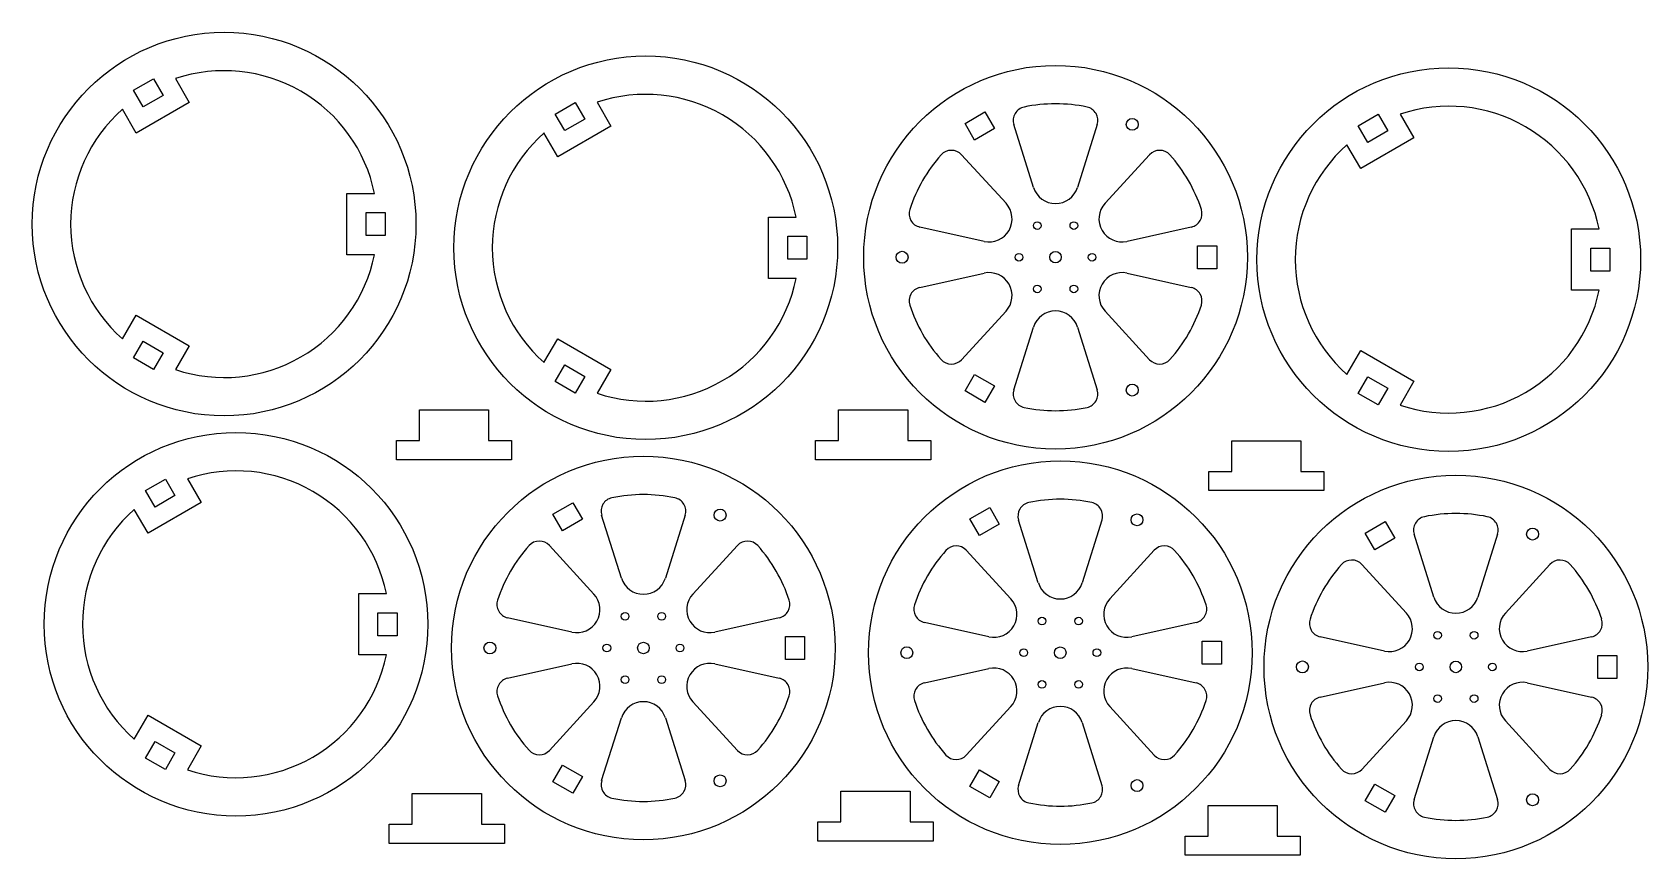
# Model space of a CAD drawing. Header units: inches. Extents: x 3 to 424, y 77 to 293.
import ezdxf

# ---------------------------------------------------------------- set-up
doc = ezdxf.new("R2010")
doc.units = ezdxf.units.IN
for name, color, linetype in [('PARTE_2', 7, 'Continuous'), ('PARTE_3', 7, 'Continuous'), ('PARTE_4', 7, 'Continuous'), ('Predeterminado', 7, 'Continuous')]:
    doc.layers.add(name, color=color, linetype=linetype)

# ---------------------------------------------------------------- blocks, each defined once
blk = doc.blocks.new('SE')
at = {"layer": 'PARTE_4', "color": 7, "linetype": 'Continuous', "ltscale": 25.4}
for p, q in [((29.01, 277.8), (34.2, 280.8)), ((34.2, 280.8), (36.7, 276.47)), ((39.94, 280.86), (43.53, 274.64)), ((31.51, 273.47), (29.01, 277.8)), ((43.53, 274.64), (29.68, 266.64)), ((36.7, 276.47), (31.51, 273.47)), ((29.68, 266.64), (26.08, 272.86)), ((84.6, 250.92), (91.8, 250.92)), ((84.6, 234.92), (84.6, 250.92)), ((89.6, 245.92), (94.6, 245.92)), ((89.6, 239.92), (89.6, 245.92)), ((94.6, 245.92), (94.6, 239.92)), ((94.6, 239.92), (89.6, 239.92)), ((91.8, 234.92), (84.6, 234.92)), ((26.08, 212.98), (29.68, 219.21)), ((29.68, 219.21), (43.53, 211.21)), ((29.01, 208.05), (31.51, 212.38)), ((31.51, 212.38), (36.7, 209.38)), ((43.53, 211.21), (39.94, 204.98)), ((34.2, 205.05), (29.01, 208.05)), ((36.7, 209.38), (34.2, 205.05))]:
    blk.add_line(p, q, dxfattribs=at)
blk.add_circle((52.6, 242.92), 50, dxfattribs=at)
for start, end in [(11.537, 108.463), (131.537, 228.463), (251.537, 348.463)]:
    blk.add_arc((52.6, 242.92), 40, start, end, dxfattribs=at)
blk = doc.blocks.new('SE1')
at = {"layer": 'PARTE_4', "color": 7, "linetype": 'Continuous', "ltscale": 25.4}
for p, q in [((32.09, 173.46), (37.29, 176.46)), ((34.59, 169.13), (32.09, 173.46)), ((37.29, 176.46), (39.79, 172.13)), ((43.02, 176.53), (46.62, 170.3)), ((32.76, 162.3), (29.17, 168.53)), ((46.62, 170.3), (32.76, 162.3)), ((39.79, 172.13), (34.59, 169.13)), ((87.69, 146.59), (94.88, 146.59)), ((87.69, 130.59), (87.69, 146.59)), ((92.69, 141.59), (97.69, 141.59)), ((92.69, 135.59), (92.69, 141.59)), ((97.69, 141.59), (97.69, 135.59)), ((97.69, 135.59), (92.69, 135.59)), ((94.88, 130.59), (87.69, 130.59)), ((29.17, 108.65), (32.76, 114.87)), ((32.76, 114.87), (46.62, 106.87)), ((32.09, 103.71), (34.59, 108.04)), ((34.59, 108.04), (39.79, 105.04)), ((46.62, 106.87), (43.02, 100.65)), ((37.29, 100.71), (32.09, 103.71)), ((39.79, 105.04), (37.29, 100.71))]:
    blk.add_line(p, q, dxfattribs=at)
blk.add_circle((55.69, 138.59), 50, dxfattribs=at)
for start, end in [(11.537, 108.463), (131.537, 228.463), (251.537, 348.463)]:
    blk.add_arc((55.69, 138.59), 40, start, end, dxfattribs=at)
blk = doc.blocks.new('SE2')
at = {"layer": 'PARTE_4', "color": 7, "linetype": 'Continuous', "ltscale": 25.4}
for p, q in [((138.9, 271.62), (144.1, 274.62)), ((144.1, 274.62), (146.6, 270.29)), ((149.83, 274.69), (153.43, 268.46)), ((141.4, 267.29), (138.9, 271.62)), ((146.6, 270.29), (141.4, 267.29)), ((139.57, 260.46), (135.97, 266.69)), ((153.43, 268.46), (139.57, 260.46)), ((194.5, 244.75), (201.69, 244.75)), ((194.5, 228.75), (194.5, 244.75)), ((199.5, 239.75), (204.5, 239.75)), ((199.5, 233.75), (199.5, 239.75)), ((204.5, 239.75), (204.5, 233.75)), ((204.5, 233.75), (199.5, 233.75)), ((201.69, 228.75), (194.5, 228.75)), ((135.97, 206.81), (139.57, 213.04)), ((139.57, 213.04), (153.43, 205.04)), ((138.9, 201.88), (141.4, 206.21)), ((141.4, 206.21), (146.6, 203.21)), ((146.6, 203.21), (144.1, 198.88)), ((153.43, 205.04), (149.83, 198.81)), ((144.1, 198.88), (138.9, 201.88))]:
    blk.add_line(p, q, dxfattribs=at)
blk.add_circle((162.5, 236.75), 50, dxfattribs=at)
for start, end in [(11.537, 108.463), (131.537, 228.463), (251.537, 348.463)]:
    blk.add_arc((162.5, 236.75), 40, start, end, dxfattribs=at)
blk = doc.blocks.new('SE3')
at = {"layer": 'PARTE_3', "color": 7, "linetype": 'Continuous', "ltscale": 25.4}
for p, q in [((103.49, 194.48), (121.49, 194.48)), ((103.49, 186.48), (103.49, 194.48)), ((121.49, 194.48), (121.49, 186.48)), ((97.49, 181.48), (97.49, 186.48)), ((97.49, 186.48), (103.49, 186.48)), ((121.49, 186.48), (127.49, 186.48)), ((127.49, 186.48), (127.49, 181.48)), ((127.49, 181.48), (97.49, 181.48))]:
    blk.add_line(p, q, dxfattribs=at)
blk = doc.blocks.new('SE4')
at = {"layer": 'PARTE_3', "color": 7, "linetype": 'Continuous', "ltscale": 25.4}
for p, q in [((212.77, 194.48), (230.77, 194.48)), ((212.77, 186.48), (212.77, 194.48)), ((230.77, 194.48), (230.77, 186.48)), ((206.77, 181.48), (206.77, 186.48)), ((206.77, 186.48), (212.77, 186.48)), ((230.77, 186.48), (236.77, 186.48)), ((236.77, 186.48), (236.77, 181.48)), ((236.77, 181.48), (206.77, 181.48))]:
    blk.add_line(p, q, dxfattribs=at)
blk = doc.blocks.new('SE5')
at = {"layer": 'PARTE_3', "color": 7, "linetype": 'Continuous', "ltscale": 25.4}
for p, q in [((101.64, 94.46), (119.64, 94.46)), ((101.64, 86.46), (101.64, 94.46)), ((119.64, 94.46), (119.64, 86.46)), ((95.64, 81.46), (95.64, 86.46)), ((95.64, 86.46), (101.64, 86.46)), ((119.64, 86.46), (125.64, 86.46)), ((125.64, 86.46), (125.64, 81.46)), ((125.64, 81.46), (95.64, 81.46))]:
    blk.add_line(p, q, dxfattribs=at)
blk = doc.blocks.new('SE6')
at = {"layer": 'PARTE_2', "color": 7, "linetype": 'Continuous', "ltscale": 25.4}
for p, q in [((245.71, 269.15), (250.9, 272.15)), ((250.9, 272.15), (253.4, 267.82)), ((248.21, 264.82), (245.71, 269.15)), ((253.4, 267.82), (248.21, 264.82)), ((263.58, 252.48), (258.43, 268.86)), ((280.18, 268.86), (275.03, 252.48)), ((244.79, 260.99), (256.4, 248.34)), ((282.2, 248.34), (293.82, 260.99)), ((250.68, 238.42), (233.91, 242.15)), ((304.69, 242.15), (287.93, 238.42)), ((306.3, 231.28), (306.3, 237.28)), ((306.3, 237.28), (311.3, 237.28)), ((311.3, 237.28), (311.3, 231.28)), ((233.91, 226.41), (250.68, 230.14)), ((287.93, 230.14), (304.69, 226.41)), ((311.3, 231.28), (306.3, 231.28)), ((256.4, 220.22), (244.79, 207.57)), ((293.82, 207.57), (282.2, 220.22)), ((258.43, 199.7), (263.58, 216.08)), ((275.03, 216.08), (280.18, 199.7)), ((245.71, 199.41), (248.21, 203.74)), ((248.21, 203.74), (253.4, 200.74)), ((250.9, 196.41), (245.71, 199.41)), ((253.4, 200.74), (250.9, 196.41))]:
    blk.add_line(p, q, dxfattribs=at)
for centre, radius in [((269.3, 234.28), 50), ((289.3, 268.92), 1.55), ((264.54, 242.53), 1), ((274.07, 242.53), 1), ((229.3, 234.28), 1.55), ((259.77, 234.28), 1), ((269.3, 234.28), 1.5), ((278.83, 234.28), 1), ((264.54, 226.03), 1), ((274.07, 226.03), 1), ((289.3, 199.64), 1.55)]:
    blk.add_circle(centre, radius, dxfattribs=at)
for centre, radius, start, end in [((269.3, 234.28), 40, 78.1671, 101.8329), ((261.83, 269.94), 3.57, 101.8329, 197.4576), ((276.77, 269.94), 3.57, 342.5424, 78.1671), ((242.16, 258.58), 3.57, 42.5424, 138.1671), ((296.45, 258.58), 3.57, 41.8329, 137.4576), ((269.3, 234.28), 40, 138.1671, 161.8329), ((269.3, 234.28), 40, 18.1671, 41.8329), ((269.3, 254.28), 6, 197.4576, 342.5424), ((234.69, 245.64), 3.57, 161.8329, 257.4576), ((251.98, 244.28), 6, 257.4576, 42.5424), ((286.62, 244.28), 6, 137.4576, 282.5424), ((303.92, 245.64), 3.57, 282.5424, 18.1671), ((251.98, 224.28), 6, 317.4576, 102.5424), ((286.62, 224.28), 6, 77.4576, 222.5424), ((234.69, 222.92), 3.57, 102.5424, 198.1671), ((303.92, 222.92), 3.57, 341.8329, 77.4576), ((269.3, 234.28), 40, 198.1671, 221.8329), ((269.3, 214.28), 6, 17.4576, 162.5424), ((269.3, 234.28), 40, 318.1671, 341.8329), ((242.16, 209.98), 3.57, 221.8329, 317.4576), ((296.45, 209.98), 3.57, 222.5424, 318.1671), ((261.83, 198.62), 3.57, 162.5424, 258.1671), ((276.77, 198.62), 3.57, 281.8329, 17.4576), ((269.3, 234.28), 40, 258.1671, 281.8329)]:
    blk.add_arc(centre, radius, start, end, dxfattribs=at)
blk = doc.blocks.new('SE7')
at = {"layer": 'PARTE_2', "color": 7, "linetype": 'Continuous', "ltscale": 25.4}
for p, q in [((138.28, 167.29), (143.48, 170.29)), ((143.48, 170.29), (145.98, 165.96)), ((140.78, 162.96), (138.28, 167.29)), ((145.98, 165.96), (140.78, 162.96)), ((156.16, 150.61), (151, 167)), ((172.76, 167), (167.6, 150.61)), ((137.37, 159.12), (148.98, 146.47)), ((174.78, 146.47), (186.39, 159.12)), ((143.26, 136.56), (126.49, 140.29)), ((197.27, 140.29), (180.5, 136.56)), ((198.88, 129.41), (198.88, 135.41)), ((198.88, 135.41), (203.88, 135.41)), ((203.88, 135.41), (203.88, 129.41)), ((126.49, 124.54), (143.26, 128.27)), ((180.5, 128.27), (197.27, 124.54)), ((203.88, 129.41), (198.88, 129.41)), ((148.98, 118.36), (137.37, 105.7)), ((186.39, 105.7), (174.78, 118.36)), ((151, 97.83), (156.16, 114.21)), ((167.6, 114.21), (172.76, 97.83)), ((138.28, 97.54), (140.78, 101.87)), ((140.78, 101.87), (145.98, 98.87)), ((143.48, 94.54), (138.28, 97.54)), ((145.98, 98.87), (143.48, 94.54))]:
    blk.add_line(p, q, dxfattribs=at)
for centre, radius in [((161.88, 132.41), 50), ((181.88, 167.05), 1.55), ((157.11, 140.67), 1), ((166.64, 140.67), 1), ((121.88, 132.41), 1.55), ((152.35, 132.41), 1), ((161.88, 132.41), 1.5), ((171.41, 132.41), 1), ((157.11, 124.16), 1), ((166.64, 124.16), 1), ((181.88, 97.77), 1.55)]:
    blk.add_circle(centre, radius, dxfattribs=at)
for centre, radius, start, end in [((154.41, 168.07), 3.57, 101.8329, 197.4576), ((161.88, 132.41), 40, 78.1671, 101.8329), ((169.35, 168.07), 3.57, 342.5424, 78.1671), ((134.74, 156.71), 3.57, 42.5424, 138.1671), ((189.02, 156.71), 3.57, 41.8329, 137.4576), ((161.88, 132.41), 40, 138.1671, 161.8329), ((161.88, 132.41), 40, 18.1671, 41.8329), ((161.88, 152.41), 6, 197.4576, 342.5424), ((127.27, 143.77), 3.57, 161.8329, 257.4576), ((144.56, 142.41), 6, 257.4576, 42.5424), ((179.2, 142.41), 6, 137.4576, 282.5424), ((196.49, 143.77), 3.57, 282.5424, 18.1671), ((144.56, 122.41), 6, 317.4576, 102.5424), ((179.2, 122.41), 6, 77.4576, 222.5424), ((127.27, 121.05), 3.57, 102.5424, 198.1671), ((196.49, 121.05), 3.57, 341.8329, 77.4576), ((161.88, 132.41), 40, 198.1671, 221.8329), ((161.88, 112.41), 6, 17.4576, 162.5424), ((161.88, 132.41), 40, 318.1671, 341.8329), ((134.74, 108.12), 3.57, 221.8329, 317.4576), ((189.02, 108.12), 3.57, 222.5424, 318.1671), ((154.41, 96.76), 3.57, 162.5424, 258.1671), ((169.35, 96.76), 3.57, 281.8329, 17.4576), ((161.88, 132.41), 40, 258.1671, 281.8329)]:
    blk.add_arc(centre, radius, start, end, dxfattribs=at)
blk = doc.blocks.new('SE8')
at = {"layer": 'PARTE_3', "color": 7, "linetype": 'Continuous', "ltscale": 25.4}
for p, q in [((213.38, 95.08), (231.38, 95.08)), ((213.38, 87.08), (213.38, 95.08)), ((231.38, 95.08), (231.38, 87.08)), ((207.38, 82.08), (207.38, 87.08)), ((207.38, 87.08), (213.38, 87.08)), ((231.38, 87.08), (237.38, 87.08)), ((237.38, 87.08), (237.38, 82.08)), ((237.38, 82.08), (207.38, 82.08))]:
    blk.add_line(p, q, dxfattribs=at)
blk = doc.blocks.new('SE9')
at = {"layer": 'PARTE_4', "color": 7, "linetype": 'Continuous', "ltscale": 25.4}
for p, q in [((348.19, 268.54), (353.39, 271.54)), ((353.39, 271.54), (355.89, 267.21)), ((359.12, 271.6), (362.72, 265.38)), ((350.69, 264.21), (348.19, 268.54)), ((362.72, 265.38), (348.86, 257.38)), ((355.89, 267.21), (350.69, 264.21)), ((348.86, 257.38), (345.26, 263.6)), ((403.79, 241.66), (410.98, 241.66)), ((403.79, 225.66), (403.79, 241.66)), ((408.79, 236.66), (413.79, 236.66)), ((408.79, 230.66), (408.79, 236.66)), ((413.79, 236.66), (413.79, 230.66)), ((413.79, 230.66), (408.79, 230.66)), ((410.98, 225.66), (403.79, 225.66)), ((345.26, 203.72), (348.86, 209.95)), ((348.86, 209.95), (362.72, 201.95)), ((348.19, 198.79), (350.69, 203.12)), ((350.69, 203.12), (355.89, 200.12)), ((353.39, 195.79), (348.19, 198.79)), ((355.89, 200.12), (353.39, 195.79)), ((362.72, 201.95), (359.12, 195.72))]:
    blk.add_line(p, q, dxfattribs=at)
blk.add_circle((371.79, 233.66), 50, dxfattribs=at)
for start, end in [(11.537, 108.463), (131.537, 228.463), (251.537, 348.463)]:
    blk.add_arc((371.79, 233.66), 40, start, end, dxfattribs=at)
blk = doc.blocks.new('SE10')
at = {"layer": 'PARTE_3', "color": 7, "linetype": 'Continuous', "ltscale": 25.4}
for p, q in [((315.25, 186.45), (333.25, 186.45)), ((315.25, 178.45), (315.25, 186.45)), ((333.25, 186.45), (333.25, 178.45)), ((309.25, 173.45), (309.25, 178.45)), ((309.25, 178.45), (315.25, 178.45)), ((333.25, 178.45), (339.25, 178.45)), ((339.25, 178.45), (339.25, 173.45)), ((339.25, 173.45), (309.25, 173.45))]:
    blk.add_line(p, q, dxfattribs=at)
blk = doc.blocks.new('SE11')
at = {"layer": 'PARTE_3', "color": 7, "linetype": 'Continuous', "ltscale": 25.4}
for p, q in [((309.08, 91.37), (327.08, 91.37)), ((309.08, 83.37), (309.08, 91.37)), ((327.08, 91.37), (327.08, 83.37)), ((303.08, 78.37), (303.08, 83.37)), ((303.08, 83.37), (309.08, 83.37)), ((327.08, 83.37), (333.08, 83.37)), ((333.08, 83.37), (333.08, 78.37)), ((333.08, 78.37), (303.08, 78.37))]:
    blk.add_line(p, q, dxfattribs=at)
blk = doc.blocks.new('SE12')
at = {"layer": 'PARTE_2', "color": 7, "linetype": 'Continuous', "ltscale": 25.4}
for p, q in [((350.04, 162.35), (355.24, 165.35)), ((355.24, 165.35), (357.74, 161.02)), ((352.54, 158.02), (350.04, 162.35)), ((357.74, 161.02), (352.54, 158.02)), ((367.92, 145.67), (362.76, 162.06)), ((384.52, 162.06), (379.36, 145.67)), ((349.13, 154.19), (360.74, 141.53)), ((386.54, 141.53), (398.15, 154.19)), ((355.02, 131.62), (338.25, 135.35)), ((409.03, 135.35), (392.26, 131.62)), ((410.64, 124.47), (410.64, 130.47)), ((410.64, 130.47), (415.64, 130.47)), ((415.64, 130.47), (415.64, 124.47)), ((338.25, 119.6), (355.02, 123.33)), ((392.26, 123.33), (409.03, 119.6)), ((415.64, 124.47), (410.64, 124.47)), ((360.74, 113.42), (349.13, 100.76)), ((398.15, 100.76), (386.54, 113.42)), ((362.76, 92.89), (367.92, 109.27)), ((379.36, 109.27), (384.52, 92.89)), ((350.04, 92.6), (352.54, 96.93)), ((352.54, 96.93), (357.74, 93.93)), ((357.74, 93.93), (355.24, 89.6)), ((355.24, 89.6), (350.04, 92.6))]:
    blk.add_line(p, q, dxfattribs=at)
for centre, radius in [((373.64, 127.47), 50), ((393.64, 162.11), 1.55), ((368.88, 135.73), 1), ((378.41, 135.73), 1), ((333.64, 127.47), 1.55), ((364.11, 127.47), 1), ((373.64, 127.47), 1.5), ((383.17, 127.47), 1), ((368.88, 119.22), 1), ((378.41, 119.22), 1), ((393.64, 92.83), 1.55)]:
    blk.add_circle(centre, radius, dxfattribs=at)
for centre, radius, start, end in [((366.17, 163.13), 3.57, 101.8329, 197.4576), ((373.64, 127.47), 40, 78.1671, 101.8329), ((381.11, 163.13), 3.57, 342.5424, 78.1671), ((373.64, 127.47), 40, 138.1671, 161.8329), ((346.5, 151.77), 3.57, 42.5424, 138.1671), ((400.78, 151.77), 3.57, 41.8329, 137.4576), ((373.64, 127.47), 40, 18.1671, 41.8329), ((373.64, 147.47), 6, 197.4576, 342.5424), ((339.03, 138.83), 3.57, 161.8329, 257.4576), ((356.32, 137.47), 6, 257.4576, 42.5424), ((390.96, 137.47), 6, 137.4576, 282.5424), ((408.25, 138.83), 3.57, 282.5424, 18.1671), ((356.32, 117.47), 6, 317.4576, 102.5424), ((390.96, 117.47), 6, 77.4576, 222.5424), ((339.03, 116.12), 3.57, 102.5424, 198.1671), ((408.25, 116.12), 3.57, 341.8329, 77.4576), ((373.64, 127.47), 40, 198.1671, 221.8329), ((373.64, 127.47), 40, 318.1671, 341.8329), ((373.64, 107.47), 6, 17.4576, 162.5424), ((346.5, 103.18), 3.57, 221.8329, 317.4576), ((400.78, 103.18), 3.57, 222.5424, 318.1671), ((366.17, 91.82), 3.57, 162.5424, 258.1671), ((381.11, 91.82), 3.57, 281.8329, 17.4576), ((373.64, 127.47), 40, 258.1671, 281.8329)]:
    blk.add_arc(centre, radius, start, end, dxfattribs=at)
blk = doc.blocks.new('SE13')
at = {"layer": 'PARTE_2', "color": 7, "linetype": 'Continuous', "ltscale": 25.4}
for p, q in [((246.94, 166.05), (252.14, 169.05)), ((252.14, 169.05), (254.64, 164.72)), ((249.44, 161.72), (246.94, 166.05)), ((254.64, 164.72), (249.44, 161.72)), ((264.81, 149.38), (259.66, 165.76)), ((281.41, 165.76), (276.26, 149.38)), ((246.03, 157.89), (257.64, 145.24)), ((283.44, 145.24), (295.05, 157.89)), ((251.91, 135.32), (235.15, 139.05)), ((305.93, 139.05), (289.16, 135.32)), ((307.54, 128.18), (307.54, 134.18)), ((307.54, 134.18), (312.54, 134.18)), ((312.54, 134.18), (312.54, 128.18)), ((235.15, 123.31), (251.91, 127.04)), ((289.16, 127.04), (305.93, 123.31)), ((312.54, 128.18), (307.54, 128.18)), ((257.64, 117.12), (246.03, 104.47)), ((295.05, 104.47), (283.44, 117.12)), ((259.66, 96.59), (264.81, 112.98)), ((276.26, 112.98), (281.41, 96.59)), ((246.94, 96.31), (249.44, 100.64)), ((249.44, 100.64), (254.64, 97.64)), ((254.64, 97.64), (252.14, 93.31)), ((252.14, 93.31), (246.94, 96.31))]:
    blk.add_line(p, q, dxfattribs=at)
for centre, radius in [((270.54, 131.18), 50), ((290.54, 165.82), 1.55), ((265.77, 139.43), 1), ((275.3, 139.43), 1), ((230.54, 131.18), 1.55), ((261.01, 131.18), 1), ((270.54, 131.18), 1.5), ((280.07, 131.18), 1), ((265.77, 122.92), 1), ((275.3, 122.92), 1), ((290.54, 96.54), 1.55)]:
    blk.add_circle(centre, radius, dxfattribs=at)
for centre, radius, start, end in [((263.07, 166.83), 3.57, 101.8329, 197.4576), ((270.54, 131.18), 40, 78.1671, 101.8329), ((278.01, 166.83), 3.57, 342.5424, 78.1671), ((270.54, 131.18), 40, 138.1671, 161.8329), ((243.39, 155.48), 3.57, 42.5424, 138.1671), ((297.68, 155.48), 3.57, 41.8329, 137.4576), ((270.54, 131.18), 40, 18.1671, 41.8329), ((270.54, 151.18), 6, 197.4576, 342.5424), ((235.92, 142.54), 3.57, 161.8329, 257.4576), ((253.22, 141.18), 6, 257.4576, 42.5424), ((287.86, 141.18), 6, 137.4576, 282.5424), ((305.15, 142.54), 3.57, 282.5424, 18.1671), ((253.22, 121.18), 6, 317.4576, 102.5424), ((287.86, 121.18), 6, 77.4576, 222.5424), ((235.92, 119.82), 3.57, 102.5424, 198.1671), ((305.15, 119.82), 3.57, 341.8329, 77.4576), ((270.54, 131.18), 40, 198.1671, 221.8329), ((270.54, 131.18), 40, 318.1671, 341.8329), ((270.54, 111.18), 6, 17.4576, 162.5424), ((243.39, 106.88), 3.57, 221.8329, 317.4576), ((297.68, 106.88), 3.57, 222.5424, 318.1671), ((263.07, 95.52), 3.57, 162.5424, 258.1671), ((278.01, 95.52), 3.57, 281.8329, 17.4576), ((270.54, 131.18), 40, 258.1671, 281.8329)]:
    blk.add_arc(centre, radius, start, end, dxfattribs=at)

msp = doc.modelspace()

# ---------------------------------------------------------------- block references
at = {"layer": 'Predeterminado'}
for name in ['SE', 'SE2', 'SE6', 'SE9', 'SE3', 'SE4', 'SE1', 'SE10', 'SE7', 'SE13', 'SE12', 'SE5', 'SE8', 'SE11']:
    msp.add_blockref(name, (0, 0), dxfattribs=at)

doc.saveas('drawing.dxf')
